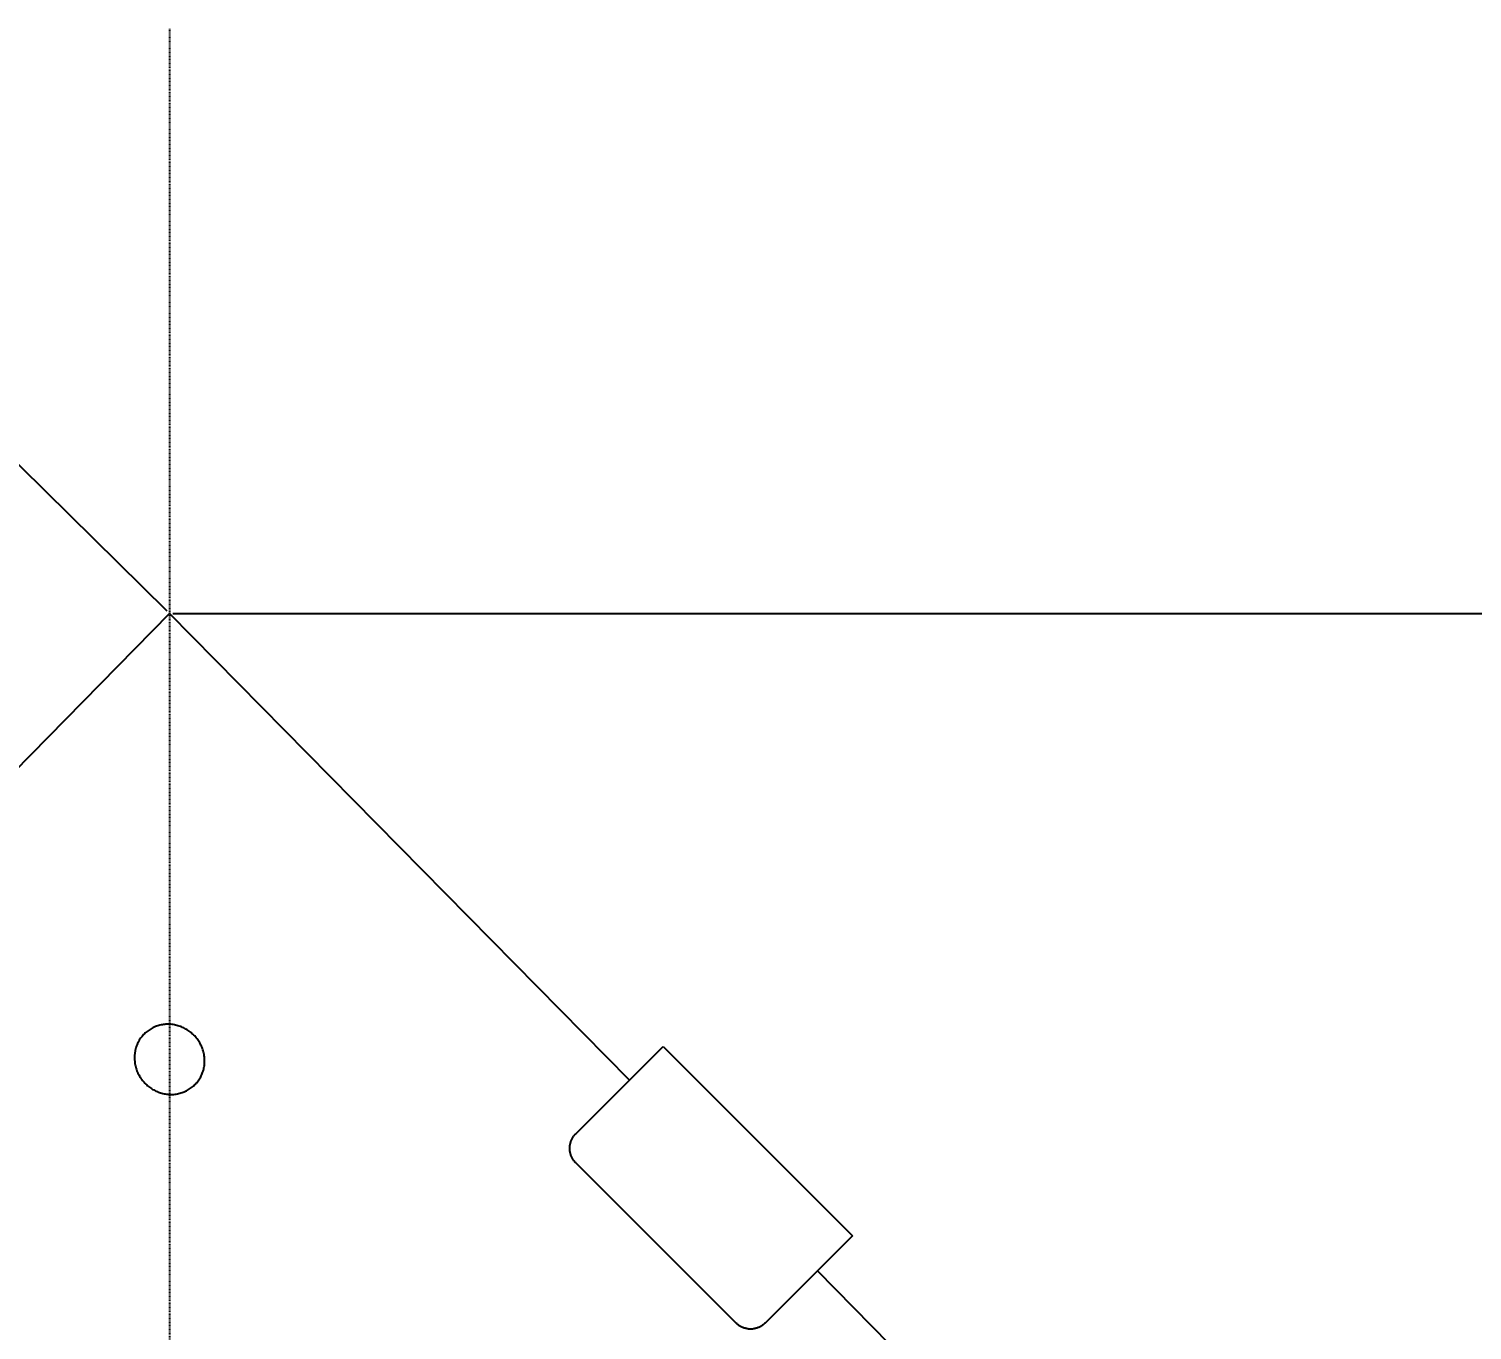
# Model space of a CAD drawing. Header units: millimetres. Extents: x 580 to 2065, y -13 to 1037.
# Drawn here: x 1128.6 to 1338.9, y 622.3 to 811.9 of the extents above; entities that cross this region are included whole.
import ezdxf

# ---------------------------------------------------------------- set-up
doc = ezdxf.new("R2010")
doc.units = ezdxf.units.MM
doc.header["$LTSCALE"] = 0.1
doc.linetypes.add('CENTER', pattern=[0.6, 0.375, -0.075, 0.075, -0.075])
for name, color, linetype in [('CEN', 1, 'CENTER'), ('DEFAULT', 7, 'Continuous'), ('OUTLINE', 2, 'Continuous')]:
    doc.layers.add(name, color=color, linetype=linetype)
doc.styles.add('ARIAL', font='arial_0.ttf')
doc.dimstyles.new('DIMENSION STYLE 01', dxfattribs={"dimtxt": 20, "dimasz": 20, "dimexe": 10, "dimexo": 0.5, "dimgap": 0.09, "dimtad": 1, "dimtoh": 1, "dimdec": 0, "dimzin": 0, "dimdsep": 46, "dimtxsty": 'ARIAL', "dimcen": 0.5, "dimadec": 1, "dimazin": 0, "dimtfac": 1, "dimtdec": 4, "dimtofl": 0, "dimtmove": 0, "dimatfit": 3, "dimfxl": 1, "dimtolj": 1, "dimtzin": 0, "dimarcsym": 0})

# ---------------------------------------------------------------- blocks, each defined once
blk = doc.blocks.new('*D143')
at = {"layer": 'DEFAULT', "color": 0, "lineweight": -2, "transparency": 16777216}
for p, q in [((1148.75, 727.09), (1092.6, 782.29)), ((938.49, 611.26), (1085.71, 761.01)), ((973.49, 548.81), (917.34, 604.01))]:
    blk.add_line(p, q, dxfattribs=at)
at = {"layer": 'DEFAULT', "color": 0, "transparency": 16777216}
for points in [[(1083.33, 763.35), (1088.08, 758.68), (1099.73, 775.28)], [(936.11, 613.59), (940.87, 608.92), (924.47, 597)]]:
    blk.add_solid(points, dxfattribs=at)
at = {"layer": 'Defpoints', "color": 0, "transparency": 16777216}
for p in [(1099.73, 775.28), (1149.1, 726.74), (973.84, 548.46)]:
    blk.add_point(p, dxfattribs=at)
at = {"layer": 'DEFAULT', "color": 0, "transparency": 16777216, "insert": (1004.75, 693.36), "char_height": 20, "attachment_point": 5, "rotation": 45.4894, "style": 'ARIAL'}
blk.add_mtext('\\A1;250', dxfattribs=at)
blk = doc.blocks.new('*D144')
at = {"layer": 'DEFAULT', "color": 0, "lineweight": -2, "transparency": 16777216}
for p, q in [((1149.6, 726.74), (1373.55, 726.74)), ((1363.55, 706.74), (1363.55, 494.48)), ((1149.6, 474.48), (1373.55, 474.48))]:
    blk.add_line(p, q, dxfattribs=at)
at = {"layer": 'DEFAULT', "color": 0, "transparency": 16777216}
for points in [[(1360.22, 706.74), (1366.89, 706.74), (1363.55, 726.74)], [(1360.22, 494.48), (1366.89, 494.48), (1363.55, 474.48)]]:
    blk.add_solid(points, dxfattribs=at)
at = {"layer": 'Defpoints', "color": 0, "transparency": 16777216}
for p in [(1149.1, 726.74), (1149.1, 474.48), (1363.55, 474.48)]:
    blk.add_point(p, dxfattribs=at)
at = {"layer": 'DEFAULT', "color": 0, "transparency": 16777216, "insert": (1353.25, 600.61), "char_height": 20, "attachment_point": 5, "rotation": 90, "style": 'ARIAL'}
blk.add_mtext('\\A1;250^M^J', dxfattribs=at)

msp = doc.modelspace()

# ---------------------------------------------------------------- linework, layer by layer
at = {"layer": 'CEN'}
msp.add_line((1149.1, 811.89), (1149.1, 258.61), dxfattribs=at)
at = {"layer": 'DEFAULT'}
for p, q in [((1146.88, 666.48, -0.52), (1146.72, 666.41, -0.47)), ((1147.04, 666.55, -0.57), (1146.88, 666.48, -0.52)), ((1147.2, 666.61, -0.62), (1147.04, 666.55, -0.57)), ((1147.37, 666.67, -0.67), (1147.2, 666.61, -0.62)), ((1147.53, 666.72, -0.71), (1147.37, 666.67, -0.67)), ((1147.7, 666.76, -0.76), (1147.53, 666.72, -0.71)), ((1147.87, 666.8, -0.8), (1147.7, 666.76, -0.76)), ((1148.05, 666.83, -0.85), (1147.87, 666.8, -0.8)), ((1148.22, 666.86, -0.89), (1148.05, 666.83, -0.85)), ((1148.4, 666.88, -0.93), (1148.22, 666.86, -0.89)), ((1148.57, 666.89, -0.97), (1148.4, 666.88, -0.93)), ((1148.75, 666.9, -1.01), (1148.57, 666.89, -0.97)), ((1148.93, 666.9, -1.05), (1148.75, 666.9, -1.01)), ((1149.1, 666.9, -1.08), (1148.93, 666.9, -1.05)), ((1149.28, 666.89, -1.12), (1149.1, 666.9, -1.08)), ((1149.46, 666.87, -1.15), (1149.28, 666.89, -1.12)), ((1149.64, 666.85, -1.19), (1149.46, 666.87, -1.15)), ((1149.81, 666.82, -1.22), (1149.64, 666.85, -1.19)), ((1149.99, 666.78, -1.25), (1149.81, 666.82, -1.22)), ((1150.16, 666.74, -1.27), (1149.99, 666.78, -1.25)), ((1150.33, 666.69, -1.3), (1150.16, 666.74, -1.27)), ((1150.51, 666.64, -1.33), (1150.33, 666.69, -1.3)), ((1150.68, 666.58, -1.35), (1150.51, 666.64, -1.33)), ((1150.84, 666.52, -1.37), (1150.68, 666.58, -1.35)), ((1151.01, 666.45, -1.39), (1150.84, 666.52, -1.37)), ((1144.61, 664.41, 0.4), (1144.52, 664.25, 0.45)), ((1144.69, 664.56, 0.35), (1144.61, 664.41, 0.4)), ((1144.78, 664.71, 0.3), (1144.69, 664.56, 0.35)), ((1144.88, 664.85, 0.25), (1144.78, 664.71, 0.3)), ((1144.98, 664.99, 0.19), (1144.88, 664.85, 0.25)), ((1145.09, 665.13, 0.14), (1144.98, 664.99, 0.19)), ((1145.2, 665.26, 0.09), (1145.09, 665.13, 0.14)), ((1145.32, 665.39, 0.04), (1145.2, 665.26, 0.09)), ((1145.44, 665.51, -0.01), (1145.32, 665.39, 0.04)), ((1145.57, 665.63, -0.07), (1145.44, 665.51, -0.01)), ((1145.7, 665.75, -0.12), (1145.57, 665.63, -0.07)), ((1145.83, 665.86, -0.17), (1145.7, 665.75, -0.12)), ((1145.97, 665.96, -0.22), (1145.83, 665.86, -0.17)), ((1146.11, 666.06, -0.27), (1145.97, 665.96, -0.22)), ((1146.26, 666.16, -0.32), (1146.11, 666.06, -0.27)), ((1146.41, 666.24, -0.37), (1146.26, 666.16, -0.32)), ((1146.56, 666.33, -0.42), (1146.41, 666.24, -0.37)), ((1146.72, 666.41, -0.47), (1146.56, 666.33, -0.42)), ((1151.17, 666.37, -1.41), (1151.01, 666.45, -1.39)), ((1151.33, 666.29, -1.43), (1151.17, 666.37, -1.41)), ((1151.49, 666.2, -1.44), (1151.33, 666.29, -1.43)), ((1151.65, 666.11, -1.46), (1151.49, 666.2, -1.44)), ((1151.8, 666.01, -1.47), (1151.65, 666.11, -1.46)), ((1151.95, 665.91, -1.48), (1151.8, 666.01, -1.47)), ((1152.09, 665.8, -1.49), (1151.95, 665.91, -1.48)), ((1152.24, 665.69, -1.49), (1152.09, 665.8, -1.49)), ((1152.37, 665.57, -1.5), (1152.24, 665.69, -1.49)), ((1152.51, 665.45, -1.5), (1152.37, 665.57, -1.5)), ((1152.64, 665.33, -1.5), (1152.51, 665.45, -1.5)), ((1152.77, 665.2, -1.5), (1152.64, 665.33, -1.5)), ((1152.89, 665.06, -1.5), (1152.77, 665.2, -1.5)), ((1153, 664.92, -1.49), (1152.89, 665.06, -1.5)), ((1153.12, 664.78, -1.49), (1153, 664.92, -1.49)), ((1153.22, 664.63, -1.48), (1153.12, 664.78, -1.49)), ((1153.33, 664.49, -1.47), (1153.22, 664.63, -1.48)), ((1153.42, 664.33, -1.46), (1153.33, 664.49, -1.47)), ((1144.01, 662.41, 0.95), (1144, 662.23, 0.99)), ((1144.02, 662.58, 0.91), (1144.01, 662.41, 0.95)), ((1144.05, 662.76, 0.87), (1144.02, 662.58, 0.91)), ((1144.08, 662.93, 0.82), (1144.05, 662.76, 0.87)), ((1144.11, 663.1, 0.78), (1144.08, 662.93, 0.82)), ((1144.15, 663.28, 0.73), (1144.11, 663.1, 0.78)), ((1144.2, 663.44, 0.69), (1144.15, 663.28, 0.73)), ((1144.25, 663.61, 0.64), (1144.2, 663.44, 0.69)), ((1144.31, 663.78, 0.6), (1144.25, 663.61, 0.64)), ((1144.38, 663.94, 0.55), (1144.31, 663.78, 0.6)), ((1144.45, 664.1, 0.5), (1144.38, 663.94, 0.55)), ((1144.52, 664.25, 0.45), (1144.45, 664.1, 0.5)), ((1153.52, 664.18, -1.44), (1153.42, 664.33, -1.46)), ((1153.6, 664.02, -1.43), (1153.52, 664.18, -1.44)), ((1153.68, 663.86, -1.41), (1153.6, 664.02, -1.43)), ((1153.76, 663.7, -1.39), (1153.68, 663.86, -1.41)), ((1153.83, 663.53, -1.37), (1153.76, 663.7, -1.39)), ((1153.9, 663.36, -1.35), (1153.83, 663.53, -1.37)), ((1153.95, 663.19, -1.33), (1153.9, 663.36, -1.35)), ((1154.01, 663.02, -1.3), (1153.95, 663.19, -1.33)), ((1154.05, 662.85, -1.27), (1154.01, 663.02, -1.3)), ((1154.1, 662.67, -1.25), (1154.05, 662.85, -1.27)), ((1154.13, 662.5, -1.22), (1154.1, 662.67, -1.25)), ((1154.16, 662.32, -1.19), (1154.13, 662.5, -1.22)), ((1154.18, 662.15, -1.15), (1154.16, 662.32, -1.19)), ((1144, 662.23, 0.99), (1143.99, 662.05, 1.03)), ((1143.99, 662.05, 1.03), (1143.99, 661.88, 1.07)), ((1143.99, 661.88, 1.07), (1144, 661.7, 1.1)), ((1144, 661.7, 1.1), (1144.02, 661.52, 1.14)), ((1144.02, 661.52, 1.14), (1144.04, 661.35, 1.17)), ((1144.04, 661.35, 1.17), (1144.06, 661.17, 1.2)), ((1144.06, 661.17, 1.2), (1144.09, 660.99, 1.23)), ((1144.09, 660.99, 1.23), (1144.13, 660.82, 1.26)), ((1144.13, 660.82, 1.26), (1144.18, 660.65, 1.29)), ((1144.18, 660.65, 1.29), (1144.23, 660.47, 1.31)), ((1144.23, 660.47, 1.31), (1144.28, 660.3, 1.34)), ((1144.28, 660.3, 1.34), (1144.34, 660.13, 1.36)), ((1153.98, 660.05, -0.67), (1154.03, 660.22, -0.71)), ((1154.03, 660.22, -0.71), (1154.08, 660.39, -0.76)), ((1154.08, 660.39, -0.76), (1154.11, 660.56, -0.8)), ((1154.11, 660.56, -0.8), (1154.15, 660.73, -0.85)), ((1154.15, 660.73, -0.85), (1154.17, 660.91, -0.89)), ((1154.17, 660.91, -0.89), (1154.19, 661.08, -0.93)), ((1154.2, 661.97, -1.12), (1154.18, 662.15, -1.15)), ((1154.19, 661.08, -0.93), (1154.21, 661.26, -0.97)), ((1154.21, 661.79, -1.08), (1154.2, 661.97, -1.12)), ((1154.21, 661.61, -1.05), (1154.21, 661.79, -1.08)), ((1154.21, 661.44, -1.01), (1154.21, 661.61, -1.05)), ((1154.21, 661.26, -0.97), (1154.21, 661.44, -1.01)), ((1144.34, 660.13, 1.36), (1144.41, 659.97, 1.38)), ((1144.41, 659.97, 1.38), (1144.48, 659.8, 1.4)), ((1144.48, 659.8, 1.4), (1144.56, 659.64, 1.42)), ((1144.56, 659.64, 1.42), (1144.65, 659.48, 1.44)), ((1144.65, 659.48, 1.44), (1144.74, 659.32, 1.45)), ((1144.74, 659.32, 1.45), (1144.83, 659.17, 1.46)), ((1144.83, 659.17, 1.46), (1144.93, 659.02, 1.47)), ((1144.93, 659.02, 1.47), (1145.04, 658.87, 1.48)), ((1145.04, 658.87, 1.48), (1145.15, 658.73, 1.49)), ((1145.15, 658.73, 1.49), (1145.26, 658.59, 1.49)), ((1145.26, 658.59, 1.49), (1145.38, 658.45, 1.5)), ((1145.38, 658.45, 1.5), (1145.5, 658.32, 1.5)), ((1145.5, 658.32, 1.5), (1145.63, 658.19, 1.5)), ((1145.63, 658.19, 1.5), (1145.77, 658.07, 1.5)), ((1145.77, 658.07, 1.5), (1145.9, 657.95, 1.49)), ((1152.7, 658.01, 0.04), (1152.83, 658.13, -0.01)), ((1152.83, 658.13, -0.01), (1152.94, 658.26, -0.07)), ((1152.94, 658.26, -0.07), (1153.06, 658.39, -0.12)), ((1153.06, 658.39, -0.12), (1153.17, 658.52, -0.17)), ((1153.17, 658.52, -0.17), (1153.27, 658.66, -0.22)), ((1153.27, 658.66, -0.22), (1153.37, 658.8, -0.27)), ((1153.37, 658.8, -0.27), (1153.47, 658.95, -0.32)), ((1153.47, 658.95, -0.32), (1153.56, 659.1, -0.37)), ((1153.56, 659.1, -0.37), (1153.64, 659.25, -0.42)), ((1153.64, 659.25, -0.42), (1153.72, 659.4, -0.47)), ((1153.72, 659.4, -0.47), (1153.8, 659.56, -0.52)), ((1153.8, 659.56, -0.52), (1153.86, 659.72, -0.57)), ((1153.86, 659.72, -0.57), (1153.92, 659.89, -0.62)), ((1153.92, 659.89, -0.62), (1153.98, 660.05, -0.67)), ((1145.9, 657.95, 1.49), (1146.04, 657.83, 1.49)), ((1146.04, 657.83, 1.49), (1146.19, 657.72, 1.48)), ((1146.19, 657.72, 1.48), (1146.33, 657.62, 1.47)), ((1146.33, 657.62, 1.47), (1146.48, 657.52, 1.46)), ((1146.48, 657.52, 1.46), (1146.64, 657.42, 1.45)), ((1146.64, 657.42, 1.45), (1146.79, 657.33, 1.44)), ((1146.79, 657.33, 1.44), (1146.95, 657.25, 1.42)), ((1146.95, 657.25, 1.42), (1147.12, 657.17, 1.4)), ((1147.12, 657.17, 1.4), (1147.28, 657.1, 1.38)), ((1147.28, 657.1, 1.38), (1147.45, 657.03, 1.36)), ((1147.45, 657.03, 1.36), (1147.62, 656.97, 1.34)), ((1147.62, 656.97, 1.34), (1147.79, 656.91, 1.31)), ((1147.79, 656.91, 1.31), (1147.96, 656.86, 1.29)), ((1147.96, 656.86, 1.29), (1148.13, 656.82, 1.26)), ((1148.13, 656.82, 1.26), (1148.31, 656.78, 1.23)), ((1148.31, 656.78, 1.23), (1148.48, 656.75, 1.2)), ((1148.48, 656.75, 1.2), (1148.66, 656.72, 1.17)), ((1148.66, 656.72, 1.17), (1148.84, 656.7, 1.14)), ((1148.84, 656.7, 1.14), (1149.01, 656.69, 1.1)), ((1149.01, 656.69, 1.1), (1149.19, 656.68, 1.07)), ((1149.19, 656.68, 1.07), (1149.37, 656.68, 1.03)), ((1149.37, 656.68, 1.03), (1149.55, 656.68, 0.99)), ((1149.55, 656.68, 0.99), (1149.72, 656.69, 0.95)), ((1149.72, 656.69, 0.95), (1149.9, 656.71, 0.91)), ((1149.9, 656.71, 0.91), (1150.07, 656.73, 0.87)), ((1150.07, 656.73, 0.87), (1150.25, 656.76, 0.82)), ((1150.25, 656.76, 0.82), (1150.42, 656.8, 0.78)), ((1150.42, 656.8, 0.78), (1150.59, 656.84, 0.73)), ((1150.59, 656.84, 0.73), (1150.76, 656.89, 0.69)), ((1150.76, 656.89, 0.69), (1150.93, 656.94, 0.64)), ((1150.93, 656.94, 0.64), (1151.09, 657, 0.6)), ((1151.09, 657, 0.6), (1151.25, 657.06, 0.55)), ((1151.25, 657.06, 0.55), (1151.41, 657.13, 0.5)), ((1151.41, 657.13, 0.5), (1151.57, 657.21, 0.45)), ((1151.57, 657.21, 0.45), (1151.72, 657.29, 0.4)), ((1151.72, 657.29, 0.4), (1151.87, 657.38, 0.35)), ((1151.87, 657.38, 0.35), (1152.02, 657.47, 0.3)), ((1152.02, 657.47, 0.3), (1152.16, 657.57, 0.25)), ((1152.16, 657.57, 0.25), (1152.3, 657.67, 0.19)), ((1152.3, 657.67, 0.19), (1152.44, 657.78, 0.14)), ((1152.44, 657.78, 0.14), (1152.57, 657.89, 0.09)), ((1152.57, 657.89, 0.09), (1152.7, 658.01, 0.04))]:
    msp.add_line(p, q, dxfattribs=at)
at = {"layer": 'OUTLINE'}
for p, q in [((1149.1, 726.74), (1082.2, 658.68)), ((1216.1, 658.77), (1149.1, 726.74)), ((1208.28, 650.95), (1221.01, 663.68)), ((1221.01, 663.68), (1248.59, 636.1)), ((1207.51, 649.64), (1207.54, 649.74)), ((1207.54, 649.74), (1207.58, 649.84)), ((1207.58, 649.84), (1207.61, 649.93)), ((1207.61, 649.93), (1207.65, 650.03)), ((1207.65, 650.03), (1207.69, 650.12)), ((1207.69, 650.12), (1207.74, 650.21)), ((1207.74, 650.21), (1207.79, 650.3)), ((1207.79, 650.3), (1207.84, 650.39)), ((1207.84, 650.39), (1207.89, 650.48)), ((1207.89, 650.48), (1207.95, 650.56)), ((1207.95, 650.56), (1208.01, 650.64)), ((1208.01, 650.64), (1208.08, 650.73)), ((1208.08, 650.73), (1208.14, 650.8)), ((1208.14, 650.8), (1208.21, 650.88)), ((1208.21, 650.88), (1208.28, 650.95)), ((1207.4, 648.83), (1207.41, 648.93)), ((1207.41, 648.73), (1207.4, 648.83)), ((1207.41, 649.04), (1207.42, 649.14)), ((1207.41, 648.93), (1207.41, 649.04)), ((1207.41, 648.63), (1207.41, 648.73)), ((1207.42, 648.53), (1207.41, 648.63)), ((1207.42, 649.14), (1207.43, 649.24)), ((1207.43, 648.42), (1207.42, 648.53)), ((1207.43, 649.24), (1207.45, 649.34)), ((1207.45, 648.32), (1207.43, 648.42)), ((1207.45, 649.34), (1207.47, 649.44)), ((1207.47, 648.22), (1207.45, 648.32)), ((1207.47, 649.44), (1207.49, 649.54)), ((1207.49, 648.12), (1207.47, 648.22)), ((1207.49, 649.54), (1207.51, 649.64)), ((1207.51, 648.02), (1207.49, 648.12)), ((1207.54, 647.92), (1207.51, 648.02)), ((1207.58, 647.83), (1207.54, 647.92)), ((1207.61, 647.73), (1207.58, 647.83)), ((1207.65, 647.64), (1207.61, 647.73)), ((1207.69, 647.54), (1207.65, 647.64)), ((1207.74, 647.45), (1207.69, 647.54)), ((1207.79, 647.36), (1207.74, 647.45)), ((1207.84, 647.27), (1207.79, 647.36)), ((1207.89, 647.19), (1207.84, 647.27)), ((1207.95, 647.1), (1207.89, 647.19)), ((1208.01, 647.02), (1207.95, 647.1)), ((1208.08, 646.94), (1208.01, 647.02)), ((1208.14, 646.86), (1208.08, 646.94)), ((1208.21, 646.78), (1208.14, 646.86)), ((1208.28, 646.71), (1208.21, 646.78)), ((1231.62, 623.38), (1208.28, 646.71)), ((1248.59, 636.1), (1235.86, 623.38)), ((1324.6, 548.69), (1243.48, 630.99)), ((1231.69, 623.3), (1231.62, 623.38)), ((1231.77, 623.24), (1231.69, 623.3)), ((1231.84, 623.17), (1231.77, 623.24)), ((1231.93, 623.11), (1231.84, 623.17)), ((1232.01, 623.05), (1231.93, 623.11)), ((1232.09, 622.99), (1232.01, 623.05)), ((1232.18, 622.93), (1232.09, 622.99)), ((1232.27, 622.88), (1232.18, 622.93)), ((1232.36, 622.83), (1232.27, 622.88)), ((1232.45, 622.79), (1232.36, 622.83)), ((1232.54, 622.75), (1232.45, 622.79)), ((1232.64, 622.71), (1232.54, 622.75)), ((1232.73, 622.67), (1232.64, 622.71)), ((1232.83, 622.64), (1232.73, 622.67)), ((1232.93, 622.61), (1232.83, 622.64)), ((1233.03, 622.58), (1232.93, 622.61)), ((1233.13, 622.56), (1233.03, 622.58)), ((1233.23, 622.54), (1233.13, 622.56)), ((1233.33, 622.53), (1233.23, 622.54)), ((1233.43, 622.51), (1233.33, 622.53)), ((1233.53, 622.5), (1233.43, 622.51)), ((1233.64, 622.5), (1233.53, 622.5)), ((1233.74, 622.5), (1233.64, 622.5)), ((1233.84, 622.5), (1233.74, 622.5)), ((1233.94, 622.5), (1233.84, 622.5)), ((1234.04, 622.51), (1233.94, 622.5)), ((1234.15, 622.53), (1234.04, 622.51)), ((1234.25, 622.54), (1234.15, 622.53)), ((1234.35, 622.56), (1234.25, 622.54)), ((1234.45, 622.58), (1234.35, 622.56)), ((1234.55, 622.61), (1234.45, 622.58)), ((1234.65, 622.64), (1234.55, 622.61)), ((1234.74, 622.67), (1234.65, 622.64)), ((1234.84, 622.71), (1234.74, 622.67)), ((1234.93, 622.75), (1234.84, 622.71)), ((1235.03, 622.79), (1234.93, 622.75)), ((1235.12, 622.83), (1235.03, 622.79)), ((1235.21, 622.88), (1235.12, 622.83)), ((1235.3, 622.93), (1235.21, 622.88)), ((1235.38, 622.99), (1235.3, 622.93)), ((1235.47, 623.05), (1235.38, 622.99)), ((1235.55, 623.11), (1235.47, 623.05)), ((1235.63, 623.17), (1235.55, 623.11)), ((1235.71, 623.24), (1235.63, 623.17)), ((1235.79, 623.3), (1235.71, 623.24)), ((1235.86, 623.38), (1235.79, 623.3))]:
    msp.add_line(p, q, dxfattribs=at)

# ---------------------------------------------------------------- dimensions: what is measured, and where the dimension line sits
at = {"layer": 'DEFAULT'}
dim = msp.add_linear_dim(base=(1099.73, 775.28), p1=(973.84, 548.46), p2=(1149.1, 726.74), angle=45.4894, dimstyle='DIMENSION STYLE 01', dxfattribs=at)
dim.commit()
dim.dimension.update_dxf_attribs({"geometry": '*D143', "text_midpoint": (1004.75, 693.36)})
dim = msp.add_linear_dim(base=(1363.55, 474.48), p1=(1149.1, 726.74), p2=(1149.1, 474.48), angle=270, text='250^M^J', dimstyle='DIMENSION STYLE 01', dxfattribs=at)
dim.commit()
dim.dimension.update_dxf_attribs({"geometry": '*D144', "text_midpoint": (1353.25, 600.61)})

doc.saveas('drawing.dxf')
